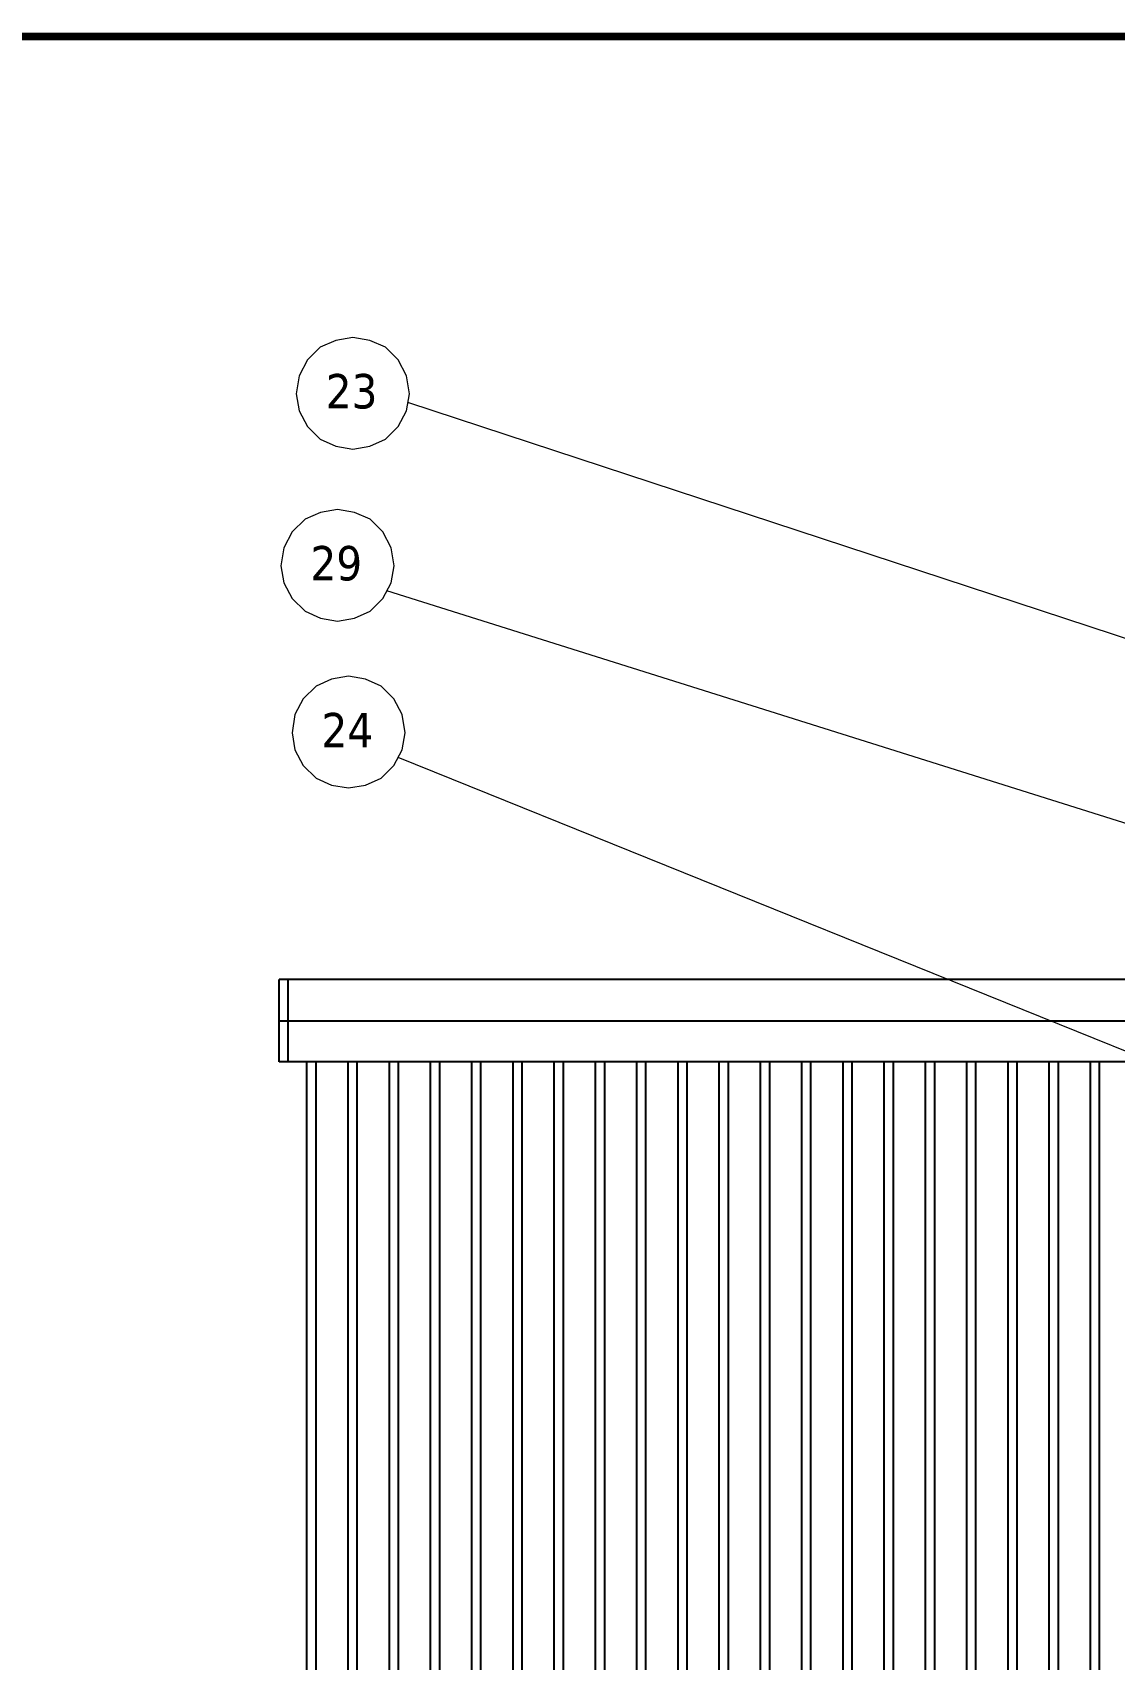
# Model space of a CAD drawing. Header units: millimetres. Extents: x 51831 to 122350, y -311274 to -161296.
# Drawn here: x 56147 to 57327, y -163314 to -161538 of the extents above; entities that cross this region are included whole.
import ezdxf

# ---------------------------------------------------------------- set-up
doc = ezdxf.new("R2010")
doc.units = ezdxf.units.MM
doc.header["$LTSCALE"] = 13
doc.linetypes.add('CENTER', pattern=[50.8, 31.75, -6.35, 6.35, -6.35])
doc.layers.add('1', color=4, linetype='Continuous')
doc.layers.add('3中心线层', color=1, linetype='CENTER')
doc.layers.add('铁心', color=3, linetype='Continuous', lineweight=0)
doc.styles.add('Tahoma$001', font='tahoma.ttf', dxfattribs={"height": 2.159784})

msp = doc.modelspace()

# ---------------------------------------------------------------- linework, layer by layer
at = {"layer": '1', "ltscale": 4}
for p, q in [((57400.844, -162571.855), (56415.863, -162571.855)), ((56415.863, -162661.855), (56415.863, -162571.855)), ((56425.863, -162661.855), (56425.863, -162571.855)), ((57400.844, -162661.855), (56415.863, -162661.855))]:
    msp.add_line(p, q, dxfattribs=at)
at = {"layer": '1'}
for p, q in [((56445.865, -162661.855), (56445.865, -163971.855)), ((56455.865, -162661.855), (56455.865, -163971.855)), ((56490.865, -162661.855), (56490.865, -163971.855)), ((56500.865, -162661.855), (56500.865, -163971.855)), ((56535.865, -162661.855), (56535.865, -163971.855)), ((56545.865, -162661.855), (56545.865, -163971.855)), ((56580.865, -162661.855), (56580.865, -163971.855)), ((56590.865, -162661.855), (56590.865, -163971.855)), ((56625.865, -162661.855), (56625.865, -163971.855)), ((56635.865, -162661.855), (56635.865, -163971.855)), ((56670.865, -162661.855), (56670.865, -163971.855)), ((56680.865, -162661.855), (56680.865, -163971.855)), ((56715.865, -162661.855), (56715.865, -163971.855)), ((56725.865, -162661.855), (56725.865, -163971.855)), ((56760.865, -162661.855), (56760.865, -163971.855)), ((56770.865, -162661.855), (56770.865, -163971.855)), ((56805.865, -162661.855), (56805.865, -163971.855)), ((56815.865, -162661.855), (56815.865, -163971.855)), ((56850.865, -162661.855), (56850.865, -163971.855)), ((56860.865, -162661.855), (56860.865, -163971.855)), ((56895.865, -162661.855), (56895.865, -163971.855)), ((56905.865, -162661.855), (56905.865, -163971.855)), ((56940.865, -162661.855), (56940.865, -163971.855)), ((56950.865, -162661.855), (56950.865, -163971.855)), ((56985.865, -162661.855), (56985.865, -163971.855)), ((56995.865, -162661.855), (56995.865, -163971.855)), ((57030.865, -162661.855), (57030.865, -163971.855)), ((57040.865, -162661.855), (57040.865, -163971.855)), ((57075.865, -162661.855), (57075.865, -163971.855)), ((57085.865, -162661.855), (57085.865, -163971.855)), ((57120.865, -162661.855), (57120.865, -163971.855)), ((57130.865, -162661.855), (57130.865, -163971.855)), ((57165.865, -162661.855), (57165.865, -163971.855)), ((57175.865, -162661.855), (57175.865, -163971.855)), ((57210.865, -162661.855), (57210.865, -163971.855)), ((57220.865, -162661.855), (57220.865, -163971.855)), ((57255.865, -162661.855), (57255.865, -163971.855)), ((57265.865, -162661.855), (57265.865, -163971.855)), ((57300.865, -162661.855), (57300.865, -163971.855)), ((57310.865, -162661.855), (57310.865, -163971.855))]:
    msp.add_line(p, q, dxfattribs=at)
at = {"layer": '1', "const_width": 8.634}
msp.add_lwpolyline([(52472.729, -168350.488), (61945.049, -168350.488), (61945.049, -161542.258), (52472.729, -161542.258), (52472.729, -168350.488)], dxfattribs=at)
at = {"layer": '3中心线层', "ltscale": 40}
msp.add_line((56415.863, -162616.855), (57400.844, -162616.855), dxfattribs=at)
at = {"layer": '铁心'}
for points in [[(56558.187, -161932.478), (56554.874, -161912.599), (56545.839, -161895.432), (56531.984, -161881.577), (56514.816, -161874.047), (56496.444, -161870.734), (56477.77, -161874.047), (56460.904, -161881.577), (56447.049, -161895.432), (56437.712, -161912.599), (56434.7, -161932.478), (56437.712, -161951.151), (56447.049, -161968.018), (56460.904, -161981.872), (56477.77, -161989.703), (56496.444, -161992.715), (56514.816, -161989.703), (56531.984, -161981.872), (56545.839, -161968.018), (56554.874, -161951.151)], [(56541.492, -162120.278), (56538.179, -162100.399), (56529.144, -162083.232), (56515.289, -162069.377), (56498.121, -162061.847), (56479.749, -162058.534), (56461.075, -162061.847), (56444.209, -162069.377), (56430.354, -162083.232), (56421.017, -162100.399), (56418.005, -162120.278), (56421.017, -162138.951), (56430.354, -162155.818), (56444.209, -162169.672), (56461.075, -162177.503), (56479.749, -162180.515), (56498.121, -162177.503), (56515.289, -162169.672), (56529.144, -162155.818), (56538.179, -162138.951)], [(56553.513, -162302.525), (56550.2, -162282.646), (56541.164, -162265.479), (56527.31, -162251.624), (56510.142, -162244.094), (56491.77, -162240.781), (56473.096, -162244.094), (56456.23, -162251.624), (56442.375, -162265.479), (56433.038, -162282.646), (56430.026, -162302.525), (56433.038, -162321.199), (56442.375, -162338.065), (56456.23, -162351.92), (56473.096, -162359.751), (56491.77, -162362.762), (56510.142, -162359.751), (56527.31, -162351.92), (56541.164, -162338.065), (56550.2, -162321.199)]]:
    msp.add_lwpolyline(points, close=True, dxfattribs=at)
for points in [[(57778.646, -162344.114), (56556.531, -161941.815), (56556.531, -161941.815)], [(57579.264, -162477.056), (56533.661, -162147.384), (56533.661, -162147.384)], [(57480.844, -162707.424), (56545.682, -162329.632), (56545.682, -162329.632)]]:
    msp.add_lwpolyline(points, dxfattribs=at)

# ---------------------------------------------------------------- texts
at = {"layer": '铁心', "style": 'Tahoma$001'}
for s, p in [('23', (56466.804, -161948.329)), ('29', (56450.109, -162136.129)), ('24', (56462.13, -162318.377))]:
    msp.add_text(s, height=37.5893, dxfattribs=at).set_placement(p)

doc.saveas('drawing.dxf')
